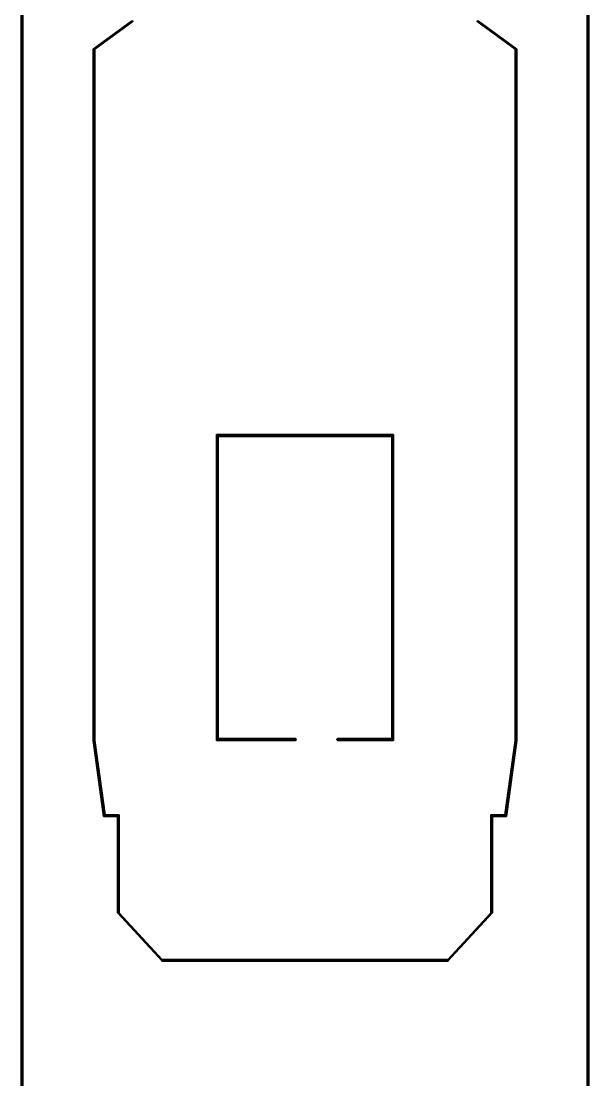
# Model space of a CAD drawing. Extents: x -3.2 to 3.2, y -23.5 to 23.3.
# Drawn here: x -3.24 to 3.24, y -11.03 to 1.05 of the extents above; entities that cross this region are included whole.
import ezdxf

# ---------------------------------------------------------------- set-up
doc = ezdxf.new("R2010")
doc.units = 0
doc.layers.add('RAILINGS', color=6, linetype='CONTINUOUS')

msp = doc.modelspace()

# ---------------------------------------------------------------- linework, layer by layer
at = {"layer": 'RAILINGS'}
for points in [[(-3.23, -23.46, 2.34), (-3.24, -23.47, 2.35), (-3.24, 21.45, 2.35), (-3.23, 21.45, 2.34)], [(-3.24, -23.47, 2.35), (-3.23, -23.46, 2.36), (-3.23, 21.45, 2.36), (-3.24, 21.45, 2.35)], [(-3.24, -23.47, 1.94), (-3.23, -23.46, 1.95), (-3.23, 21.45, 1.95), (-3.24, 21.45, 1.94)], [(-3.23, -23.46, 1.93), (-3.24, -23.47, 1.94), (-3.24, 21.45, 1.94), (-3.23, 21.45, 1.93)], [(-3.22, -23.45, 2.35), (-3.23, -23.46, 2.34), (-3.23, 21.45, 2.34), (-3.22, 21.45, 2.35)], [(-3.23, -23.46, 2.36), (-3.22, -23.45, 2.35), (-3.22, 21.45, 2.35), (-3.23, 21.45, 2.36)], [(-3.22, -23.45, 1.94), (-3.23, -23.46, 1.93), (-3.23, 21.45, 1.93), (-3.22, 21.45, 1.94)], [(-3.23, -23.46, 1.95), (-3.22, -23.45, 1.94), (-3.22, 21.45, 1.94), (-3.23, 21.45, 1.95)], [(3.22, -23.45, 2.35), (3.23, -23.46, 2.36), (3.23, 21.45, 2.36), (3.22, 21.45, 2.35)], [(3.23, -23.46, 2.34), (3.22, -23.45, 2.35), (3.22, 21.45, 2.35), (3.23, 21.45, 2.34)], [(3.22, -23.45, 1.94), (3.23, -23.46, 1.95), (3.23, 21.45, 1.95), (3.22, 21.45, 1.94)], [(3.23, -23.46, 1.93), (3.22, -23.45, 1.94), (3.22, 21.45, 1.94), (3.23, 21.45, 1.93)], [(3.23, -23.46, 2.36), (3.24, -23.47, 2.35), (3.24, 21.45, 2.35), (3.23, 21.45, 2.36)], [(3.24, -23.47, 2.35), (3.23, -23.46, 2.34), (3.23, 21.45, 2.34), (3.24, 21.45, 2.35)], [(3.23, -23.46, 1.95), (3.24, -23.47, 1.94), (3.24, 21.45, 1.94), (3.23, 21.45, 1.95)], [(3.24, -23.47, 1.94), (3.23, -23.46, 1.93), (3.23, 21.45, 1.93), (3.24, 21.45, 1.94)], [(-1.97, 1.05, 3.44), (-1.98, 1.05, 3.43), (-2.42, 0.73, 3.43), (-2.41, 0.73, 3.44)], [(-1.98, 1.05, 3.43), (-1.97, 1.05, 3.42), (-2.41, 0.73, 3.42), (-2.42, 0.73, 3.43)], [(-1.97, 1.05, 3.84), (-1.98, 1.05, 3.83), (-2.42, 0.73, 3.83), (-2.41, 0.73, 3.84)], [(-1.98, 1.05, 3.83), (-1.97, 1.05, 3.82), (-2.41, 0.73, 3.82), (-2.42, 0.73, 3.83)], [(-1.96, 1.05, 3.43), (-1.97, 1.05, 3.44), (-2.41, 0.73, 3.44), (-2.4, 0.73, 3.43)], [(-1.97, 1.05, 3.42), (-1.96, 1.05, 3.43), (-2.4, 0.73, 3.43), (-2.41, 0.73, 3.42)], [(-1.96, 1.05, 3.83), (-1.97, 1.05, 3.84), (-2.41, 0.73, 3.84), (-2.4, 0.73, 3.83)], [(-1.97, 1.05, 3.82), (-1.96, 1.05, 3.83), (-2.4, 0.73, 3.83), (-2.41, 0.73, 3.82)], [(1.96, 1.05, 3.43), (1.97, 1.05, 3.42), (2.41, 0.73, 3.42), (2.4, 0.73, 3.43)], [(1.97, 1.05, 3.44), (1.96, 1.05, 3.43), (2.4, 0.73, 3.43), (2.41, 0.73, 3.44)], [(1.96, 1.05, 3.83), (1.97, 1.05, 3.82), (2.41, 0.73, 3.82), (2.4, 0.73, 3.83)], [(1.97, 1.05, 3.84), (1.96, 1.05, 3.83), (2.4, 0.73, 3.83), (2.41, 0.73, 3.84)], [(1.97, 1.05, 3.42), (1.98, 1.05, 3.43), (2.42, 0.73, 3.43), (2.41, 0.73, 3.42)], [(1.98, 1.05, 3.43), (1.97, 1.05, 3.44), (2.41, 0.73, 3.44), (2.42, 0.73, 3.43)], [(1.97, 1.05, 3.82), (1.98, 1.05, 3.83), (2.42, 0.73, 3.83), (2.41, 0.73, 3.82)], [(1.98, 1.05, 3.83), (1.97, 1.05, 3.84), (2.41, 0.73, 3.84), (2.42, 0.73, 3.83)], [(-3.23, 0.88, 1.46), (-3.24, 0.87, 1.46), (-3.24, 0.87, 2.35), (-3.23, 0.88, 2.34)], [(-3.24, 0.87, 1.46), (-3.23, 0.86, 1.46), (-3.23, 0.86, 2.34), (-3.24, 0.87, 2.35)], [(-3.22, 0.87, 1.46), (-3.23, 0.88, 1.46), (-3.23, 0.88, 2.34), (-3.22, 0.87, 2.35)], [(-3.23, 0.86, 1.46), (-3.22, 0.87, 1.46), (-3.22, 0.87, 2.35), (-3.23, 0.86, 2.34)], [(3.22, 0.87, 2.35), (3.23, 0.88, 2.34), (3.23, 0.88, 1.46), (3.22, 0.87, 1.46)], [(3.23, 0.86, 2.34), (3.22, 0.87, 2.35), (3.22, 0.87, 1.46), (3.23, 0.86, 1.46)], [(3.23, 0.88, 2.34), (3.24, 0.87, 2.35), (3.24, 0.87, 1.46), (3.23, 0.88, 1.46)], [(3.24, 0.87, 2.35), (3.23, 0.86, 2.34), (3.23, 0.86, 1.46), (3.24, 0.87, 1.46)], [(-2.41, 0.73, 2.94), (-2.42, 0.72, 2.94), (-2.42, 0.72, 3.83), (-2.41, 0.73, 3.82)], [(-2.41, 0.73, 3.44), (-2.42, 0.73, 3.43), (-2.42, -2.23, 3.43), (-2.41, -2.23, 3.44)], [(-2.42, 0.73, 3.43), (-2.41, 0.73, 3.42), (-2.41, -2.23, 3.42), (-2.42, -2.23, 3.43)], [(-2.41, 0.73, 3.84), (-2.42, 0.73, 3.83), (-2.42, -2.23, 3.83), (-2.41, -2.23, 3.84)], [(-2.42, 0.73, 3.83), (-2.41, 0.73, 3.82), (-2.41, -2.23, 3.82), (-2.42, -2.23, 3.83)], [(-2.4, 0.72, 2.94), (-2.41, 0.73, 2.94), (-2.41, 0.73, 3.82), (-2.4, 0.72, 3.83)], [(-2.4, 0.73, 3.43), (-2.41, 0.73, 3.44), (-2.41, -2.23, 3.44), (-2.4, -2.23, 3.43)], [(-2.41, 0.73, 3.42), (-2.4, 0.73, 3.43), (-2.4, -2.23, 3.43), (-2.41, -2.23, 3.42)], [(-2.4, 0.73, 3.83), (-2.41, 0.73, 3.84), (-2.41, -2.23, 3.84), (-2.4, -2.23, 3.83)], [(-2.41, 0.73, 3.82), (-2.4, 0.73, 3.83), (-2.4, -2.23, 3.83), (-2.41, -2.23, 3.82)], [(2.4, 0.72, 3.83), (2.41, 0.73, 3.82), (2.41, 0.73, 2.94), (2.4, 0.72, 2.94)], [(2.4, 0.73, 3.43), (2.41, 0.73, 3.42), (2.41, -2.23, 3.42), (2.4, -2.23, 3.43)], [(2.41, 0.73, 3.44), (2.4, 0.73, 3.43), (2.4, -2.23, 3.43), (2.41, -2.23, 3.44)], [(2.4, 0.73, 3.83), (2.41, 0.73, 3.82), (2.41, -2.23, 3.82), (2.4, -2.23, 3.83)], [(2.41, 0.73, 3.84), (2.4, 0.73, 3.83), (2.4, -2.23, 3.83), (2.41, -2.23, 3.84)], [(2.41, 0.73, 3.82), (2.42, 0.72, 3.83), (2.42, 0.72, 2.94), (2.41, 0.73, 2.94)], [(2.41, 0.73, 3.42), (2.42, 0.73, 3.43), (2.42, -2.23, 3.43), (2.41, -2.23, 3.42)], [(2.42, 0.73, 3.43), (2.41, 0.73, 3.44), (2.41, -2.23, 3.44), (2.42, -2.23, 3.43)], [(2.41, 0.73, 3.82), (2.42, 0.73, 3.83), (2.42, -2.23, 3.83), (2.41, -2.23, 3.82)], [(2.42, 0.73, 3.83), (2.41, 0.73, 3.84), (2.41, -2.23, 3.84), (2.42, -2.23, 3.83)], [(-2.42, 0.72, 2.94), (-2.41, 0.71, 2.94), (-2.41, 0.71, 3.82), (-2.42, 0.72, 3.83)], [(-2.41, 0.71, 2.94), (-2.4, 0.72, 2.94), (-2.4, 0.72, 3.83), (-2.41, 0.71, 3.82)], [(2.41, 0.71, 3.82), (2.4, 0.72, 3.83), (2.4, 0.72, 2.94), (2.41, 0.71, 2.94)], [(2.42, 0.72, 3.83), (2.41, 0.71, 3.82), (2.41, 0.71, 2.94), (2.42, 0.72, 2.94)], [(-2.41, -0.2, 2.94), (-2.42, -0.21, 2.94), (-2.42, -0.21, 3.83), (-2.41, -0.2, 3.82)], [(-2.42, -0.21, 2.94), (-2.41, -0.22, 2.94), (-2.41, -0.22, 3.82), (-2.42, -0.21, 3.83)], [(-2.4, -0.21, 2.94), (-2.41, -0.2, 2.94), (-2.41, -0.2, 3.82), (-2.4, -0.21, 3.83)], [(-2.41, -0.22, 2.94), (-2.4, -0.21, 2.94), (-2.4, -0.21, 3.83), (-2.41, -0.22, 3.82)], [(2.4, -0.21, 3.83), (2.41, -0.2, 3.82), (2.41, -0.2, 2.94), (2.4, -0.21, 2.94)], [(2.41, -0.22, 3.82), (2.4, -0.21, 3.83), (2.4, -0.21, 2.94), (2.41, -0.22, 2.94)], [(2.41, -0.2, 3.82), (2.42, -0.21, 3.83), (2.42, -0.21, 2.94), (2.41, -0.2, 2.94)], [(2.42, -0.21, 3.83), (2.41, -0.22, 3.82), (2.41, -0.22, 2.94), (2.42, -0.21, 2.94)], [(-3.23, -0.63, 1.46), (-3.24, -0.64, 1.46), (-3.24, -0.64, 2.35), (-3.23, -0.63, 2.34)], [(-3.24, -0.64, 1.46), (-3.23, -0.65, 1.46), (-3.23, -0.65, 2.34), (-3.24, -0.64, 2.35)], [(-3.22, -0.64, 1.46), (-3.23, -0.63, 1.46), (-3.23, -0.63, 2.34), (-3.22, -0.64, 2.35)], [(-3.23, -0.65, 1.46), (-3.22, -0.64, 1.46), (-3.22, -0.64, 2.35), (-3.23, -0.65, 2.34)], [(3.22, -0.64, 2.35), (3.23, -0.63, 2.34), (3.23, -0.63, 1.46), (3.22, -0.64, 1.46)], [(3.23, -0.65, 2.34), (3.22, -0.64, 2.35), (3.22, -0.64, 1.46), (3.23, -0.65, 1.46)], [(3.23, -0.63, 2.34), (3.24, -0.64, 2.35), (3.24, -0.64, 1.46), (3.23, -0.63, 1.46)], [(3.24, -0.64, 2.35), (3.23, -0.65, 2.34), (3.23, -0.65, 1.46), (3.24, -0.64, 1.46)], [(-2.41, -1.28, 2.94), (-2.42, -1.29, 2.94), (-2.42, -1.29, 3.83), (-2.41, -1.28, 3.82)], [(-2.42, -1.29, 2.94), (-2.41, -1.3, 2.94), (-2.41, -1.3, 3.82), (-2.42, -1.29, 3.83)], [(-2.4, -1.29, 2.94), (-2.41, -1.28, 2.94), (-2.41, -1.28, 3.82), (-2.4, -1.29, 3.83)], [(-2.41, -1.3, 2.94), (-2.4, -1.29, 2.94), (-2.4, -1.29, 3.83), (-2.41, -1.3, 3.82)], [(2.4, -1.29, 3.83), (2.41, -1.28, 3.82), (2.41, -1.28, 2.94), (2.4, -1.29, 2.94)], [(2.41, -1.3, 3.82), (2.4, -1.29, 3.83), (2.4, -1.29, 2.94), (2.41, -1.3, 2.94)], [(2.41, -1.28, 3.82), (2.42, -1.29, 3.83), (2.42, -1.29, 2.94), (2.41, -1.28, 2.94)], [(2.42, -1.29, 3.83), (2.41, -1.3, 3.82), (2.41, -1.3, 2.94), (2.42, -1.29, 2.94)], [(-3.23, -2.01, 1.46), (-3.24, -2.02, 1.46), (-3.24, -2.02, 2.35), (-3.23, -2.01, 2.34)], [(-3.24, -2.02, 1.46), (-3.23, -2.03, 1.46), (-3.23, -2.03, 2.34), (-3.24, -2.02, 2.35)], [(-3.22, -2.02, 1.46), (-3.23, -2.01, 1.46), (-3.23, -2.01, 2.34), (-3.22, -2.02, 2.35)], [(-3.23, -2.03, 1.46), (-3.22, -2.02, 1.46), (-3.22, -2.02, 2.35), (-3.23, -2.03, 2.34)], [(3.22, -2.02, 2.35), (3.23, -2.01, 2.34), (3.23, -2.01, 1.46), (3.22, -2.02, 1.46)], [(3.23, -2.03, 2.34), (3.22, -2.02, 2.35), (3.22, -2.02, 1.46), (3.23, -2.03, 1.46)], [(3.23, -2.01, 2.34), (3.24, -2.02, 2.35), (3.24, -2.02, 1.46), (3.23, -2.01, 1.46)], [(3.24, -2.02, 2.35), (3.23, -2.03, 2.34), (3.23, -2.03, 1.46), (3.24, -2.02, 1.46)], [(-2.41, -2.21, 2.94), (-2.42, -2.22, 2.94), (-2.42, -2.22, 3.83), (-2.41, -2.21, 3.82)], [(-2.42, -2.22, 2.94), (-2.41, -2.23, 2.94), (-2.41, -2.23, 3.82), (-2.42, -2.22, 3.83)], [(-2.41, -2.23, 3.44), (-2.42, -2.23, 3.43), (-2.42, -2.95, 4.22), (-2.41, -2.95, 4.23)], [(-2.42, -2.23, 3.43), (-2.41, -2.23, 3.42), (-2.41, -2.95, 4.21), (-2.42, -2.95, 4.22)], [(-2.41, -2.23, 3.84), (-2.42, -2.23, 3.83), (-2.42, -2.95, 4.62), (-2.41, -2.95, 4.63)], [(-2.42, -2.23, 3.83), (-2.41, -2.23, 3.82), (-2.41, -2.95, 4.61), (-2.42, -2.95, 4.62)], [(-2.4, -2.22, 2.94), (-2.41, -2.21, 2.94), (-2.41, -2.21, 3.82), (-2.4, -2.22, 3.83)], [(-2.41, -2.23, 2.94), (-2.4, -2.22, 2.94), (-2.4, -2.22, 3.83), (-2.41, -2.23, 3.82)], [(-2.4, -2.23, 3.43), (-2.41, -2.23, 3.44), (-2.41, -2.95, 4.23), (-2.4, -2.95, 4.22)], [(-2.41, -2.23, 3.42), (-2.4, -2.23, 3.43), (-2.4, -2.95, 4.22), (-2.41, -2.95, 4.21)], [(-2.4, -2.23, 3.83), (-2.41, -2.23, 3.84), (-2.41, -2.95, 4.63), (-2.4, -2.95, 4.62)], [(-2.41, -2.23, 3.82), (-2.4, -2.23, 3.83), (-2.4, -2.95, 4.62), (-2.41, -2.95, 4.61)], [(2.4, -2.22, 3.83), (2.41, -2.21, 3.82), (2.41, -2.21, 2.94), (2.4, -2.22, 2.94)], [(2.41, -2.23, 3.82), (2.4, -2.22, 3.83), (2.4, -2.22, 2.94), (2.41, -2.23, 2.94)], [(2.4, -2.23, 3.43), (2.41, -2.23, 3.42), (2.41, -2.95, 4.21), (2.4, -2.95, 4.22)], [(2.41, -2.23, 3.44), (2.4, -2.23, 3.43), (2.4, -2.95, 4.22), (2.41, -2.95, 4.23)], [(2.4, -2.23, 3.83), (2.41, -2.23, 3.82), (2.41, -2.95, 4.61), (2.4, -2.95, 4.62)], [(2.41, -2.23, 3.84), (2.4, -2.23, 3.83), (2.4, -2.95, 4.62), (2.41, -2.95, 4.63)], [(2.41, -2.21, 3.82), (2.42, -2.22, 3.83), (2.42, -2.22, 2.94), (2.41, -2.21, 2.94)], [(2.42, -2.22, 3.83), (2.41, -2.23, 3.82), (2.41, -2.23, 2.94), (2.42, -2.22, 2.94)], [(2.41, -2.23, 3.42), (2.42, -2.23, 3.43), (2.42, -2.95, 4.22), (2.41, -2.95, 4.21)], [(2.42, -2.23, 3.43), (2.41, -2.23, 3.44), (2.41, -2.95, 4.23), (2.42, -2.95, 4.22)], [(2.41, -2.23, 3.82), (2.42, -2.23, 3.83), (2.42, -2.95, 4.62), (2.41, -2.95, 4.61)], [(2.42, -2.23, 3.83), (2.41, -2.23, 3.84), (2.41, -2.95, 4.63), (2.42, -2.95, 4.62)], [(-2.41, -2.95, 3.73), (-2.42, -2.96, 3.73), (-2.42, -2.96, 4.62), (-2.41, -2.95, 4.61)], [(-2.41, -2.95, 4.23), (-2.42, -2.95, 4.22), (-2.42, -7.16, 4.22), (-2.41, -7.16, 4.23)], [(-2.42, -2.95, 4.22), (-2.41, -2.95, 4.21), (-2.41, -7.16, 4.21), (-2.42, -7.16, 4.22)], [(-2.41, -2.95, 4.63), (-2.42, -2.95, 4.62), (-2.42, -7.16, 4.62), (-2.41, -7.16, 4.63)], [(-2.42, -2.95, 4.62), (-2.41, -2.95, 4.61), (-2.41, -7.16, 4.61), (-2.42, -7.16, 4.62)], [(-2.42, -2.96, 3.73), (-2.41, -2.97, 3.73), (-2.41, -2.97, 4.61), (-2.42, -2.96, 4.62)], [(-2.4, -2.96, 3.73), (-2.41, -2.95, 3.73), (-2.41, -2.95, 4.61), (-2.4, -2.96, 4.62)], [(-2.4, -2.95, 4.22), (-2.41, -2.95, 4.23), (-2.41, -7.16, 4.23), (-2.4, -7.16, 4.22)], [(-2.41, -2.95, 4.21), (-2.4, -2.95, 4.22), (-2.4, -7.16, 4.22), (-2.41, -7.16, 4.21)], [(-2.4, -2.95, 4.62), (-2.41, -2.95, 4.63), (-2.41, -7.16, 4.63), (-2.4, -7.16, 4.62)], [(-2.41, -2.95, 4.61), (-2.4, -2.95, 4.62), (-2.4, -7.16, 4.62), (-2.41, -7.16, 4.61)], [(-2.41, -2.97, 3.73), (-2.4, -2.96, 3.73), (-2.4, -2.96, 4.62), (-2.41, -2.97, 4.61)], [(2.4, -2.96, 4.62), (2.41, -2.95, 4.61), (2.41, -2.95, 3.73), (2.4, -2.96, 3.73)], [(2.4, -2.95, 4.22), (2.41, -2.95, 4.21), (2.41, -7.16, 4.21), (2.4, -7.16, 4.22)], [(2.41, -2.95, 4.23), (2.4, -2.95, 4.22), (2.4, -7.16, 4.22), (2.41, -7.16, 4.23)], [(2.4, -2.95, 4.62), (2.41, -2.95, 4.61), (2.41, -7.16, 4.61), (2.4, -7.16, 4.62)], [(2.41, -2.95, 4.63), (2.4, -2.95, 4.62), (2.4, -7.16, 4.62), (2.41, -7.16, 4.63)], [(2.41, -2.97, 4.61), (2.4, -2.96, 4.62), (2.4, -2.96, 3.73), (2.41, -2.97, 3.73)], [(2.41, -2.95, 4.61), (2.42, -2.96, 4.62), (2.42, -2.96, 3.73), (2.41, -2.95, 3.73)], [(2.41, -2.95, 4.21), (2.42, -2.95, 4.22), (2.42, -7.16, 4.22), (2.41, -7.16, 4.21)], [(2.42, -2.95, 4.22), (2.41, -2.95, 4.23), (2.41, -7.16, 4.23), (2.42, -7.16, 4.22)], [(2.41, -2.95, 4.61), (2.42, -2.95, 4.62), (2.42, -7.16, 4.62), (2.41, -7.16, 4.61)], [(2.42, -2.95, 4.62), (2.41, -2.95, 4.63), (2.41, -7.16, 4.63), (2.42, -7.16, 4.62)], [(2.42, -2.96, 4.62), (2.41, -2.97, 4.61), (2.41, -2.97, 3.73), (2.42, -2.96, 3.73)], [(-1, -3.67, 5.89), (-1.01, -3.68, 5.89), (-1.01, -3.68, 6.88), (-1, -3.67, 6.88)], [(-1, -7.15, 6.87), (-1.01, -7.16, 6.88), (-1.01, -3.67, 6.88), (-1, -3.68, 6.87)], [(-1.01, -7.16, 6.88), (-1, -7.15, 6.89), (-1, -3.68, 6.89), (-1.01, -3.67, 6.88)], [(1.01, -3.67, 6.88), (1, -3.68, 6.87), (-1, -3.68, 6.87), (-1.01, -3.67, 6.88)], [(1, -3.68, 6.89), (1.01, -3.67, 6.88), (-1.01, -3.67, 6.88), (-1, -3.68, 6.89)], [(-1.01, -3.68, 5.89), (-1, -3.69, 5.89), (-1, -3.69, 6.88), (-1.01, -3.68, 6.88)], [(-1, -7.14, 6.17), (-1.01, -7.15, 6.18), (-1.01, -3.68, 6.18), (-1, -3.69, 6.17)], [(-1.01, -7.15, 6.18), (-1, -7.14, 6.19), (-1, -3.69, 6.19), (-1.01, -3.68, 6.18)], [(-1, -7.14, 6.49), (-1.01, -7.15, 6.5), (-1.01, -3.68, 6.5), (-1, -3.69, 6.49)], [(-1.01, -7.15, 6.5), (-1, -7.14, 6.51), (-1, -3.69, 6.51), (-1.01, -3.68, 6.5)], [(-0.99, -3.68, 5.89), (-1, -3.67, 5.89), (-1, -3.67, 6.88), (-0.99, -3.68, 6.88)], [(1, -3.67, 6.18), (0.99, -3.68, 6.17), (-0.99, -3.68, 6.17), (-1, -3.67, 6.18)], [(0.99, -3.68, 6.19), (1, -3.67, 6.18), (-1, -3.67, 6.18), (-0.99, -3.68, 6.19)], [(1, -3.67, 6.5), (0.99, -3.68, 6.49), (-0.99, -3.68, 6.49), (-1, -3.67, 6.5)], [(0.99, -3.68, 6.51), (1, -3.67, 6.5), (-1, -3.67, 6.5), (-0.99, -3.68, 6.51)], [(-1, -3.69, 5.89), (-0.99, -3.68, 5.89), (-0.99, -3.68, 6.88), (-1, -3.69, 6.88)], [(-0.99, -7.15, 6.18), (-1, -7.14, 6.17), (-1, -3.69, 6.17), (-0.99, -3.68, 6.18)], [(-1, -7.14, 6.19), (-0.99, -7.15, 6.18), (-0.99, -3.68, 6.18), (-1, -3.69, 6.19)], [(0.99, -3.68, 6.17), (1, -3.69, 6.18), (-1, -3.69, 6.18), (-0.99, -3.68, 6.17)], [(1, -3.69, 6.18), (0.99, -3.68, 6.19), (-0.99, -3.68, 6.19), (-1, -3.69, 6.18)], [(-0.99, -7.15, 6.5), (-1, -7.14, 6.49), (-1, -3.69, 6.49), (-0.99, -3.68, 6.5)], [(-1, -7.14, 6.51), (-0.99, -7.15, 6.5), (-0.99, -3.68, 6.5), (-1, -3.69, 6.51)], [(-0.99, -7.14, 6.88), (-1, -7.15, 6.87), (-1, -3.68, 6.87), (-0.99, -3.69, 6.88)], [(-1, -7.15, 6.89), (-0.99, -7.14, 6.88), (-0.99, -3.69, 6.88), (-1, -3.68, 6.89)], [(0.99, -3.68, 6.49), (1, -3.69, 6.5), (-1, -3.69, 6.5), (-0.99, -3.68, 6.49)], [(1, -3.69, 6.5), (0.99, -3.68, 6.51), (-0.99, -3.68, 6.51), (-1, -3.69, 6.5)], [(1, -3.68, 6.87), (0.99, -3.69, 6.88), (-0.99, -3.69, 6.88), (-1, -3.68, 6.87)], [(0.99, -3.69, 6.88), (1, -3.68, 6.89), (-1, -3.68, 6.89), (-0.99, -3.69, 6.88)], [(0, -3.67, 5.89), (-0.01, -3.68, 5.89), (-0.01, -3.68, 6.87), (0, -3.67, 6.88)], [(-0.01, -3.68, 5.89), (0, -3.69, 5.89), (0, -3.69, 6.88), (-0.01, -3.68, 6.87)], [(0.01, -3.68, 5.89), (0, -3.67, 5.89), (0, -3.67, 6.88), (0.01, -3.68, 6.87)], [(0, -3.69, 5.89), (0.01, -3.68, 5.89), (0.01, -3.68, 6.87), (0, -3.69, 6.88)], [(1, -3.67, 5.89), (0.99, -3.68, 5.89), (0.99, -3.68, 6.88), (1, -3.67, 6.88)], [(0.99, -3.68, 5.89), (1, -3.69, 5.89), (1, -3.69, 6.88), (0.99, -3.68, 6.88)], [(1, -7.14, 6.17), (0.99, -7.15, 6.18), (0.99, -3.68, 6.18), (1, -3.69, 6.17)], [(0.99, -7.15, 6.18), (1, -7.14, 6.19), (1, -3.69, 6.19), (0.99, -3.68, 6.18)], [(1, -7.14, 6.49), (0.99, -7.15, 6.5), (0.99, -3.68, 6.5), (1, -3.69, 6.49)], [(0.99, -7.15, 6.5), (1, -7.14, 6.51), (1, -3.69, 6.51), (0.99, -3.68, 6.5)], [(1, -7.15, 6.87), (0.99, -7.14, 6.88), (0.99, -3.69, 6.88), (1, -3.68, 6.87)], [(0.99, -7.14, 6.88), (1, -7.15, 6.89), (1, -3.68, 6.89), (0.99, -3.69, 6.88)], [(1.01, -3.68, 5.89), (1, -3.67, 5.89), (1, -3.67, 6.88), (1.01, -3.68, 6.88)], [(1.01, -7.16, 6.88), (1, -7.15, 6.87), (1, -3.68, 6.87), (1.01, -3.67, 6.88)], [(1, -7.15, 6.89), (1.01, -7.16, 6.88), (1.01, -3.67, 6.88), (1, -3.68, 6.89)], [(1, -3.69, 5.89), (1.01, -3.68, 5.89), (1.01, -3.68, 6.88), (1, -3.69, 6.88)], [(1.01, -7.15, 6.18), (1, -7.14, 6.17), (1, -3.69, 6.17), (1.01, -3.68, 6.18)], [(1, -7.14, 6.19), (1.01, -7.15, 6.18), (1.01, -3.68, 6.18), (1, -3.69, 6.19)], [(1.01, -7.15, 6.5), (1, -7.14, 6.49), (1, -3.69, 6.49), (1.01, -3.68, 6.5)], [(1, -7.14, 6.51), (1.01, -7.15, 6.5), (1.01, -3.68, 6.5), (1, -3.69, 6.51)], [(-3.23, -3.76, 1.46), (-3.24, -3.77, 1.46), (-3.24, -3.77, 2.35), (-3.23, -3.76, 2.34)], [(-3.24, -3.77, 1.46), (-3.23, -3.78, 1.46), (-3.23, -3.78, 2.34), (-3.24, -3.77, 2.35)], [(-3.22, -3.77, 1.46), (-3.23, -3.76, 1.46), (-3.23, -3.76, 2.34), (-3.22, -3.77, 2.35)], [(-3.23, -3.78, 1.46), (-3.22, -3.77, 1.46), (-3.22, -3.77, 2.35), (-3.23, -3.78, 2.34)], [(3.22, -3.77, 2.35), (3.23, -3.76, 2.34), (3.23, -3.76, 1.46), (3.22, -3.77, 1.46)], [(3.23, -3.78, 2.34), (3.22, -3.77, 2.35), (3.22, -3.77, 1.46), (3.23, -3.78, 1.46)], [(3.23, -3.76, 2.34), (3.24, -3.77, 2.35), (3.24, -3.77, 1.46), (3.23, -3.76, 1.46)], [(3.24, -3.77, 2.35), (3.23, -3.78, 2.34), (3.23, -3.78, 1.46), (3.24, -3.77, 1.46)], [(-2.41, -4.05, 3.73), (-2.42, -4.06, 3.73), (-2.42, -4.06, 4.62), (-2.41, -4.05, 4.61)], [(-2.42, -4.06, 3.73), (-2.41, -4.07, 3.73), (-2.41, -4.07, 4.61), (-2.42, -4.06, 4.62)], [(-2.4, -4.06, 3.73), (-2.41, -4.05, 3.73), (-2.41, -4.05, 4.61), (-2.4, -4.06, 4.62)], [(-2.41, -4.07, 3.73), (-2.4, -4.06, 3.73), (-2.4, -4.06, 4.62), (-2.41, -4.07, 4.61)], [(2.4, -4.06, 4.62), (2.41, -4.05, 4.61), (2.41, -4.05, 3.73), (2.4, -4.06, 3.73)], [(2.41, -4.07, 4.61), (2.4, -4.06, 4.62), (2.4, -4.06, 3.73), (2.41, -4.07, 3.73)], [(2.41, -4.05, 4.61), (2.42, -4.06, 4.62), (2.42, -4.06, 3.73), (2.41, -4.05, 3.73)], [(2.42, -4.06, 4.62), (2.41, -4.07, 4.61), (2.41, -4.07, 3.73), (2.42, -4.06, 3.73)], [(-1, -4.84, 5.89), (-1.01, -4.85, 5.89), (-1.01, -4.85, 6.88), (-1, -4.84, 6.87)], [(-1.01, -4.85, 5.89), (-1, -4.86, 5.89), (-1, -4.86, 6.87), (-1.01, -4.85, 6.88)], [(-0.99, -4.85, 5.89), (-1, -4.84, 5.89), (-1, -4.84, 6.87), (-0.99, -4.85, 6.88)], [(-1, -4.86, 5.89), (-0.99, -4.85, 5.89), (-0.99, -4.85, 6.88), (-1, -4.86, 6.87)], [(1, -4.84, 5.89), (0.99, -4.85, 5.89), (0.99, -4.85, 6.88), (1, -4.84, 6.87)], [(0.99, -4.85, 5.89), (1, -4.86, 5.89), (1, -4.86, 6.87), (0.99, -4.85, 6.88)], [(1.01, -4.85, 5.89), (1, -4.84, 5.89), (1, -4.84, 6.87), (1.01, -4.85, 6.88)], [(1, -4.86, 5.89), (1.01, -4.85, 5.89), (1.01, -4.85, 6.88), (1, -4.86, 6.87)], [(-2.41, -5.17, 3.73), (-2.42, -5.18, 3.73), (-2.42, -5.18, 4.62), (-2.41, -5.17, 4.61)], [(-2.42, -5.18, 3.73), (-2.41, -5.19, 3.73), (-2.41, -5.19, 4.61), (-2.42, -5.18, 4.62)], [(-2.4, -5.18, 3.73), (-2.41, -5.17, 3.73), (-2.41, -5.17, 4.61), (-2.4, -5.18, 4.62)], [(-2.41, -5.19, 3.73), (-2.4, -5.18, 3.73), (-2.4, -5.18, 4.62), (-2.41, -5.19, 4.61)], [(2.4, -5.18, 4.62), (2.41, -5.17, 4.61), (2.41, -5.17, 3.73), (2.4, -5.18, 3.73)], [(2.41, -5.19, 4.61), (2.4, -5.18, 4.62), (2.4, -5.18, 3.73), (2.41, -5.19, 3.73)], [(2.41, -5.17, 4.61), (2.42, -5.18, 4.62), (2.42, -5.18, 3.73), (2.41, -5.17, 3.73)], [(2.42, -5.18, 4.62), (2.41, -5.19, 4.61), (2.41, -5.19, 3.73), (2.42, -5.18, 3.73)], [(-3.23, -5.21, 1.46), (-3.24, -5.22, 1.46), (-3.24, -5.22, 2.35), (-3.23, -5.21, 2.34)], [(-3.24, -5.22, 1.46), (-3.23, -5.23, 1.46), (-3.23, -5.23, 2.34), (-3.24, -5.22, 2.35)], [(-3.22, -5.22, 1.46), (-3.23, -5.21, 1.46), (-3.23, -5.21, 2.34), (-3.22, -5.22, 2.35)], [(-3.23, -5.23, 1.46), (-3.22, -5.22, 1.46), (-3.22, -5.22, 2.35), (-3.23, -5.23, 2.34)], [(3.22, -5.22, 2.35), (3.23, -5.21, 2.34), (3.23, -5.21, 1.46), (3.22, -5.22, 1.46)], [(3.23, -5.23, 2.34), (3.22, -5.22, 2.35), (3.22, -5.22, 1.46), (3.23, -5.23, 1.46)], [(3.23, -5.21, 2.34), (3.24, -5.22, 2.35), (3.24, -5.22, 1.46), (3.23, -5.21, 1.46)], [(3.24, -5.22, 2.35), (3.23, -5.23, 2.34), (3.23, -5.23, 1.46), (3.24, -5.22, 1.46)], [(-1, -5.97, 5.89), (-1.01, -5.98, 5.89), (-1.01, -5.98, 6.88), (-1, -5.97, 6.87)], [(-1.01, -5.98, 5.89), (-1, -5.99, 5.89), (-1, -5.99, 6.87), (-1.01, -5.98, 6.88)], [(-0.99, -5.98, 5.89), (-1, -5.97, 5.89), (-1, -5.97, 6.87), (-0.99, -5.98, 6.88)], [(-1, -5.99, 5.89), (-0.99, -5.98, 5.89), (-0.99, -5.98, 6.88), (-1, -5.99, 6.87)], [(1, -5.97, 5.89), (0.99, -5.98, 5.89), (0.99, -5.98, 6.88), (1, -5.97, 6.87)], [(0.99, -5.98, 5.89), (1, -5.99, 5.89), (1, -5.99, 6.87), (0.99, -5.98, 6.88)], [(1.01, -5.98, 5.89), (1, -5.97, 5.89), (1, -5.97, 6.87), (1.01, -5.98, 6.88)], [(1, -5.99, 5.89), (1.01, -5.98, 5.89), (1.01, -5.98, 6.88), (1, -5.99, 6.87)], [(-2.41, -6.21, 3.73), (-2.42, -6.22, 3.73), (-2.42, -6.22, 4.62), (-2.41, -6.21, 4.61)], [(-2.42, -6.22, 3.73), (-2.41, -6.23, 3.73), (-2.41, -6.23, 4.61), (-2.42, -6.22, 4.62)], [(-2.4, -6.22, 3.73), (-2.41, -6.21, 3.73), (-2.41, -6.21, 4.61), (-2.4, -6.22, 4.62)], [(-2.41, -6.23, 3.73), (-2.4, -6.22, 3.73), (-2.4, -6.22, 4.62), (-2.41, -6.23, 4.61)], [(2.4, -6.22, 4.62), (2.41, -6.21, 4.61), (2.41, -6.21, 3.73), (2.4, -6.22, 3.73)], [(2.41, -6.23, 4.61), (2.4, -6.22, 4.62), (2.4, -6.22, 3.73), (2.41, -6.23, 3.73)], [(2.41, -6.21, 4.61), (2.42, -6.22, 4.62), (2.42, -6.22, 3.73), (2.41, -6.21, 3.73)], [(2.42, -6.22, 4.62), (2.41, -6.23, 4.61), (2.41, -6.23, 3.73), (2.42, -6.22, 3.73)], [(-3.23, -6.7, 1.46), (-3.24, -6.71, 1.46), (-3.24, -6.71, 2.35), (-3.23, -6.7, 2.34)], [(-3.24, -6.71, 1.46), (-3.23, -6.72, 1.46), (-3.23, -6.72, 2.34), (-3.24, -6.71, 2.35)], [(-3.22, -6.71, 1.46), (-3.23, -6.7, 1.46), (-3.23, -6.7, 2.34), (-3.22, -6.71, 2.35)], [(-3.23, -6.72, 1.46), (-3.22, -6.71, 1.46), (-3.22, -6.71, 2.35), (-3.23, -6.72, 2.34)], [(3.22, -6.71, 2.35), (3.23, -6.7, 2.34), (3.23, -6.7, 1.46), (3.22, -6.71, 1.46)], [(3.23, -6.72, 2.34), (3.22, -6.71, 2.35), (3.22, -6.71, 1.46), (3.23, -6.72, 1.46)], [(3.23, -6.7, 2.34), (3.24, -6.71, 2.35), (3.24, -6.71, 1.46), (3.23, -6.7, 1.46)], [(3.24, -6.71, 2.35), (3.23, -6.72, 2.34), (3.23, -6.72, 1.46), (3.24, -6.71, 1.46)], [(-2.41, -7.15, 3.73), (-2.42, -7.16, 3.73), (-2.42, -7.16, 4.62), (-2.41, -7.15, 4.62)], [(-2.42, -7.16, 3.73), (-2.41, -7.17, 3.73), (-2.41, -7.17, 4.62), (-2.42, -7.16, 4.62)], [(-2.41, -7.16, 4.23), (-2.42, -7.16, 4.22), (-2.3, -8.03, 4.22), (-2.291, -8.02, 4.23)], [(-2.42, -7.16, 4.22), (-2.41, -7.16, 4.21), (-2.291, -8.02, 4.21), (-2.3, -8.03, 4.22)], [(-2.41, -7.16, 4.63), (-2.42, -7.16, 4.62), (-2.3, -8.03, 4.62), (-2.291, -8.02, 4.63)], [(-2.42, -7.16, 4.62), (-2.41, -7.16, 4.61), (-2.291, -8.02, 4.61), (-2.3, -8.03, 4.62)], [(-2.4, -7.16, 3.73), (-2.41, -7.15, 3.73), (-2.41, -7.15, 4.62), (-2.4, -7.16, 4.62)], [(-2.41, -7.17, 3.73), (-2.4, -7.16, 3.73), (-2.4, -7.16, 4.62), (-2.41, -7.17, 4.62)], [(-2.4, -7.16, 4.22), (-2.41, -7.16, 4.23), (-2.291, -8.02, 4.23), (-2.283, -8.01, 4.22)], [(-2.41, -7.16, 4.21), (-2.4, -7.16, 4.22), (-2.283, -8.01, 4.22), (-2.291, -8.02, 4.21)], [(-2.4, -7.16, 4.62), (-2.41, -7.16, 4.63), (-2.291, -8.02, 4.63), (-2.283, -8.01, 4.62)], [(-2.41, -7.16, 4.61), (-2.4, -7.16, 4.62), (-2.283, -8.01, 4.62), (-2.291, -8.02, 4.61)], [(-1, -7.14, 5.89), (-1.01, -7.15, 5.89), (-1.01, -7.15, 6.88), (-1, -7.14, 6.88)], [(-1.01, -7.15, 5.89), (-1, -7.16, 5.89), (-1, -7.16, 6.88), (-1.01, -7.15, 6.88)], [(-0.12, -7.15, 6.87), (-0.11, -7.16, 6.88), (-1.01, -7.16, 6.88), (-1, -7.15, 6.87)], [(-0.11, -7.16, 6.88), (-0.1, -7.15, 6.89), (-1, -7.15, 6.89), (-1.01, -7.16, 6.88)], [(-0.99, -7.15, 5.89), (-1, -7.14, 5.89), (-1, -7.14, 6.88), (-0.99, -7.15, 6.88)], [(-0.11, -7.14, 6.18), (-0.12, -7.15, 6.17), (-0.99, -7.15, 6.17), (-1, -7.14, 6.18)], [(-0.12, -7.15, 6.19), (-0.11, -7.14, 6.18), (-1, -7.14, 6.18), (-0.99, -7.15, 6.19)], [(-0.11, -7.14, 6.5), (-0.12, -7.15, 6.49), (-0.99, -7.15, 6.49), (-1, -7.14, 6.5)], [(-0.12, -7.15, 6.51), (-0.11, -7.14, 6.5), (-1, -7.14, 6.5), (-0.99, -7.15, 6.51)], [(-0.11, -7.14, 6.88), (-0.12, -7.15, 6.87), (-1, -7.15, 6.87), (-0.99, -7.14, 6.88)], [(-0.1, -7.15, 6.89), (-0.11, -7.14, 6.88), (-0.99, -7.14, 6.88), (-1, -7.15, 6.89)], [(-1, -7.16, 5.89), (-0.99, -7.15, 5.89), (-0.99, -7.15, 6.88), (-1, -7.16, 6.88)], [(-0.12, -7.15, 6.17), (-0.11, -7.16, 6.18), (-1, -7.16, 6.18), (-0.99, -7.15, 6.17)], [(-0.11, -7.16, 6.18), (-0.12, -7.15, 6.19), (-0.99, -7.15, 6.19), (-1, -7.16, 6.18)], [(-0.12, -7.15, 6.49), (-0.11, -7.16, 6.5), (-1, -7.16, 6.5), (-0.99, -7.15, 6.49)], [(-0.11, -7.16, 6.5), (-0.12, -7.15, 6.51), (-0.99, -7.15, 6.51), (-1, -7.16, 6.5)], [(-0.11, -7.14, 5.89), (-0.12, -7.15, 5.89), (-0.12, -7.15, 6.87), (-0.11, -7.14, 6.88)], [(-0.12, -7.15, 5.89), (-0.11, -7.16, 5.89), (-0.11, -7.16, 6.88), (-0.12, -7.15, 6.87)], [(-0.1, -7.15, 5.89), (-0.11, -7.14, 5.89), (-0.11, -7.14, 6.88), (-0.1, -7.15, 6.89)], [(-0.11, -7.16, 5.89), (-0.1, -7.15, 5.89), (-0.1, -7.15, 6.89), (-0.11, -7.16, 6.88)], [(0.37, -7.14, 5.89), (0.36, -7.15, 5.89), (0.36, -7.15, 6.89), (0.37, -7.14, 6.88)], [(0.37, -7.14, 6.88), (0.36, -7.15, 6.89), (1, -7.15, 6.89), (0.99, -7.14, 6.88)], [(0.36, -7.15, 5.89), (0.37, -7.16, 5.89), (0.37, -7.16, 6.88), (0.36, -7.15, 6.89)], [(0.36, -7.15, 6.89), (0.37, -7.16, 6.88), (1.01, -7.16, 6.88), (1, -7.15, 6.89)], [(0.38, -7.15, 5.89), (0.37, -7.14, 5.89), (0.37, -7.14, 6.88), (0.38, -7.15, 6.87)], [(0.38, -7.15, 6.17), (0.37, -7.14, 6.18), (1, -7.14, 6.18), (0.99, -7.15, 6.17)], [(0.37, -7.14, 6.18), (0.38, -7.15, 6.19), (0.99, -7.15, 6.19), (1, -7.14, 6.18)], [(0.37, -7.14, 6.5), (0.38, -7.15, 6.51), (0.99, -7.15, 6.51), (1, -7.14, 6.5)], [(0.38, -7.15, 6.49), (0.37, -7.14, 6.5), (1, -7.14, 6.5), (0.99, -7.15, 6.49)], [(0.38, -7.15, 6.87), (0.37, -7.14, 6.88), (0.99, -7.14, 6.88), (1, -7.15, 6.87)], [(0.37, -7.16, 5.89), (0.38, -7.15, 5.89), (0.38, -7.15, 6.87), (0.37, -7.16, 6.88)], [(0.38, -7.15, 6.19), (0.37, -7.16, 6.18), (1, -7.16, 6.18), (0.99, -7.15, 6.19)], [(0.37, -7.16, 6.18), (0.38, -7.15, 6.17), (0.99, -7.15, 6.17), (1, -7.16, 6.18)], [(0.38, -7.15, 6.51), (0.37, -7.16, 6.5), (1, -7.16, 6.5), (0.99, -7.15, 6.51)], [(0.37, -7.16, 6.5), (0.38, -7.15, 6.49), (0.99, -7.15, 6.49), (1, -7.16, 6.5)], [(0.37, -7.16, 6.88), (0.38, -7.15, 6.87), (1, -7.15, 6.87), (1.01, -7.16, 6.88)], [(1, -7.14, 5.89), (0.99, -7.15, 5.89), (0.99, -7.15, 6.88), (1, -7.14, 6.88)], [(0.99, -7.15, 5.89), (1, -7.16, 5.89), (1, -7.16, 6.88), (0.99, -7.15, 6.88)], [(1.01, -7.15, 5.89), (1, -7.14, 5.89), (1, -7.14, 6.88), (1.01, -7.15, 6.88)], [(1, -7.16, 5.89), (1.01, -7.15, 5.89), (1.01, -7.15, 6.88), (1, -7.16, 6.88)], [(2.4, -7.16, 4.22), (2.41, -7.16, 4.21), (2.291, -8.02, 4.21), (2.283, -8.01, 4.22)], [(2.41, -7.16, 4.23), (2.4, -7.16, 4.22), (2.283, -8.01, 4.22), (2.291, -8.02, 4.23)], [(2.4, -7.16, 4.62), (2.41, -7.16, 4.61), (2.291, -8.02, 4.61), (2.283, -8.01, 4.62)], [(2.41, -7.16, 4.63), (2.4, -7.16, 4.62), (2.283, -8.01, 4.62), (2.291, -8.02, 4.63)], [(2.41, -7.16, 4.21), (2.42, -7.16, 4.22), (2.3, -8.03, 4.22), (2.291, -8.02, 4.21)], [(2.42, -7.16, 4.22), (2.41, -7.16, 4.23), (2.291, -8.02, 4.23), (2.3, -8.03, 4.22)], [(2.41, -7.16, 4.61), (2.42, -7.16, 4.62), (2.3, -8.03, 4.62), (2.291, -8.02, 4.61)], [(2.42, -7.16, 4.62), (2.41, -7.16, 4.63), (2.291, -8.02, 4.63), (2.3, -8.03, 4.62)], [(2.4, -7.16, 4.62), (2.41, -7.15, 4.62), (2.41, -7.15, 3.73), (2.4, -7.16, 3.73)], [(2.41, -7.17, 4.62), (2.4, -7.16, 4.62), (2.4, -7.16, 3.73), (2.41, -7.17, 3.73)], [(2.41, -7.15, 4.62), (2.42, -7.16, 4.62), (2.42, -7.16, 3.73), (2.41, -7.15, 3.73)], [(2.42, -7.16, 4.62), (2.41, -7.17, 4.62), (2.41, -7.17, 3.73), (2.42, -7.16, 3.73)], [(-2.291, -8.02, 4.23), (-2.3, -8.03, 4.22), (-2.14, -8.03, 4.22), (-2.13, -8.02, 4.23)], [(-2.3, -8.03, 4.22), (-2.291, -8.02, 4.21), (-2.13, -8.02, 4.21), (-2.14, -8.03, 4.22)], [(-2.291, -8.02, 4.63), (-2.3, -8.03, 4.62), (-2.14, -8.03, 4.62), (-2.13, -8.02, 4.63)], [(-2.3, -8.03, 4.62), (-2.291, -8.02, 4.61), (-2.13, -8.02, 4.61), (-2.14, -8.03, 4.62)], [(-2.283, -8.01, 4.22), (-2.291, -8.02, 4.23), (-2.13, -8.02, 4.23), (-2.12, -8.01, 4.22)], [(-2.291, -8.02, 4.21), (-2.283, -8.01, 4.22), (-2.12, -8.01, 4.22), (-2.13, -8.02, 4.21)], [(-2.283, -8.01, 4.62), (-2.291, -8.02, 4.63), (-2.13, -8.02, 4.63), (-2.12, -8.01, 4.62)], [(-2.291, -8.02, 4.61), (-2.283, -8.01, 4.62), (-2.12, -8.01, 4.62), (-2.13, -8.02, 4.61)], [(-2.13, -8.01, 3.73), (-2.14, -8.02, 3.73), (-2.14, -8.02, 4.62), (-2.13, -8.01, 4.62)], [(-2.14, -8.02, 3.73), (-2.13, -8.03, 3.73), (-2.13, -8.03, 4.62), (-2.14, -8.02, 4.62)], [(-2.14, -9.13, 4.22), (-2.13, -9.13, 4.23), (-2.13, -8.02, 4.23), (-2.14, -8.03, 4.22)], [(-2.13, -9.13, 4.21), (-2.14, -9.13, 4.22), (-2.14, -8.03, 4.22), (-2.13, -8.02, 4.21)], [(-2.14, -9.13, 4.62), (-2.13, -9.13, 4.63), (-2.13, -8.02, 4.63), (-2.14, -8.03, 4.62)], [(-2.13, -9.13, 4.61), (-2.14, -9.13, 4.62), (-2.14, -8.03, 4.62), (-2.13, -8.02, 4.61)], [(-2.12, -8.02, 3.73), (-2.13, -8.01, 3.73), (-2.13, -8.01, 4.62), (-2.12, -8.02, 4.62)], [(-2.13, -9.13, 4.23), (-2.12, -9.13, 4.22), (-2.12, -8.01, 4.22), (-2.13, -8.02, 4.23)], [(-2.12, -9.13, 4.22), (-2.13, -9.13, 4.21), (-2.13, -8.02, 4.21), (-2.12, -8.01, 4.22)], [(-2.13, -9.13, 4.63), (-2.12, -9.13, 4.62), (-2.12, -8.01, 4.62), (-2.13, -8.02, 4.63)], [(-2.12, -9.13, 4.62), (-2.13, -9.13, 4.61), (-2.13, -8.02, 4.61), (-2.12, -8.01, 4.62)], [(-2.13, -8.03, 3.73), (-2.12, -8.02, 3.73), (-2.12, -8.02, 4.62), (-2.13, -8.03, 4.62)], [(2.12, -8.02, 4.62), (2.13, -8.01, 4.62), (2.13, -8.01, 3.73), (2.12, -8.02, 3.73)], [(2.283, -8.01, 4.22), (2.291, -8.02, 4.21), (2.13, -8.02, 4.21), (2.12, -8.01, 4.22)], [(2.291, -8.02, 4.23), (2.283, -8.01, 4.22), (2.12, -8.01, 4.22), (2.13, -8.02, 4.23)], [(2.13, -9.13, 4.21), (2.12, -9.13, 4.22), (2.12, -8.01, 4.22), (2.13, -8.02, 4.21)], [(2.12, -9.13, 4.22), (2.13, -9.13, 4.23), (2.13, -8.02, 4.23), (2.12, -8.01, 4.22)], [(2.13, -9.13, 4.61), (2.12, -9.13, 4.62), (2.12, -8.01, 4.62), (2.13, -8.02, 4.61)], [(2.12, -9.13, 4.62), (2.13, -9.13, 4.63), (2.13, -8.02, 4.63), (2.12, -8.01, 4.62)], [(2.283, -8.01, 4.62), (2.291, -8.02, 4.61), (2.13, -8.02, 4.61), (2.12, -8.01, 4.62)], [(2.291, -8.02, 4.63), (2.283, -8.01, 4.62), (2.12, -8.01, 4.62), (2.13, -8.02, 4.63)], [(2.13, -8.03, 4.62), (2.12, -8.02, 4.62), (2.12, -8.02, 3.73), (2.13, -8.03, 3.73)], [(2.13, -8.01, 4.62), (2.14, -8.02, 4.62), (2.14, -8.02, 3.73), (2.13, -8.01, 3.73)], [(2.14, -8.02, 4.62), (2.13, -8.03, 4.62), (2.13, -8.03, 3.73), (2.14, -8.02, 3.73)], [(2.291, -8.02, 4.21), (2.3, -8.03, 4.22), (2.14, -8.03, 4.22), (2.13, -8.02, 4.21)], [(2.3, -8.03, 4.22), (2.291, -8.02, 4.23), (2.13, -8.02, 4.23), (2.14, -8.03, 4.22)], [(2.14, -9.13, 4.22), (2.13, -9.13, 4.21), (2.13, -8.02, 4.21), (2.14, -8.03, 4.22)], [(2.13, -9.13, 4.23), (2.14, -9.13, 4.22), (2.14, -8.03, 4.22), (2.13, -8.02, 4.23)], [(2.14, -9.13, 4.62), (2.13, -9.13, 4.61), (2.13, -8.02, 4.61), (2.14, -8.03, 4.62)], [(2.13, -9.13, 4.63), (2.14, -9.13, 4.62), (2.14, -8.03, 4.62), (2.13, -8.02, 4.63)], [(2.291, -8.02, 4.61), (2.3, -8.03, 4.62), (2.14, -8.03, 4.62), (2.13, -8.02, 4.61)], [(2.3, -8.03, 4.62), (2.291, -8.02, 4.63), (2.13, -8.02, 4.63), (2.14, -8.03, 4.62)], [(-3.23, -8.54, 1.46), (-3.24, -8.55, 1.46), (-3.24, -8.55, 2.35), (-3.23, -8.54, 2.34)], [(-3.24, -8.55, 1.46), (-3.23, -8.56, 1.46), (-3.23, -8.56, 2.34), (-3.24, -8.55, 2.35)], [(-3.22, -8.55, 1.46), (-3.23, -8.54, 1.46), (-3.23, -8.54, 2.34), (-3.22, -8.55, 2.35)], [(-3.23, -8.56, 1.46), (-3.22, -8.55, 1.46), (-3.22, -8.55, 2.35), (-3.23, -8.56, 2.34)], [(3.22, -8.55, 2.35), (3.23, -8.54, 2.34), (3.23, -8.54, 1.46), (3.22, -8.55, 1.46)], [(3.23, -8.56, 2.34), (3.22, -8.55, 2.35), (3.22, -8.55, 1.46), (3.23, -8.56, 1.46)], [(3.23, -8.54, 2.34), (3.24, -8.55, 2.35), (3.24, -8.55, 1.46), (3.23, -8.54, 1.46)], [(3.24, -8.55, 2.35), (3.23, -8.56, 2.34), (3.23, -8.56, 1.46), (3.24, -8.55, 1.46)], [(-2.13, -9.12, 3.73), (-2.14, -9.13, 3.73), (-2.14, -9.13, 4.62), (-2.13, -9.12, 4.62)], [(-2.14, -9.13, 3.73), (-2.13, -9.14, 3.73), (-2.13, -9.14, 4.62), (-2.14, -9.13, 4.62)], [(-1.63, -9.68, 4.22), (-1.63, -9.67, 4.23), (-2.13, -9.13, 4.23), (-2.14, -9.13, 4.22)], [(-1.63, -9.67, 4.21), (-1.63, -9.68, 4.22), (-2.14, -9.13, 4.22), (-2.13, -9.13, 4.21)], [(-1.63, -9.68, 4.62), (-1.63, -9.67, 4.63), (-2.13, -9.13, 4.63), (-2.14, -9.13, 4.62)], [(-1.63, -9.67, 4.61), (-1.63, -9.68, 4.62), (-2.14, -9.13, 4.62), (-2.13, -9.13, 4.61)], [(-2.12, -9.13, 3.73), (-2.13, -9.12, 3.73), (-2.13, -9.12, 4.62), (-2.12, -9.13, 4.62)], [(-2.13, -9.14, 3.73), (-2.12, -9.13, 3.73), (-2.12, -9.13, 4.62), (-2.13, -9.14, 4.62)], [(-1.63, -9.67, 4.23), (-1.63, -9.66, 4.22), (-2.12, -9.13, 4.22), (-2.13, -9.13, 4.23)], [(-1.63, -9.66, 4.22), (-1.63, -9.67, 4.21), (-2.13, -9.13, 4.21), (-2.12, -9.13, 4.22)], [(-1.63, -9.67, 4.63), (-1.63, -9.66, 4.62), (-2.12, -9.13, 4.62), (-2.13, -9.13, 4.63)], [(-1.63, -9.66, 4.62), (-1.63, -9.67, 4.61), (-2.13, -9.13, 4.61), (-2.12, -9.13, 4.62)], [(1.63, -9.68, 4.22), (1.63, -9.67, 4.21), (2.13, -9.13, 4.21), (2.14, -9.13, 4.22)], [(1.63, -9.67, 4.21), (1.63, -9.66, 4.22), (2.12, -9.13, 4.22), (2.13, -9.13, 4.21)], [(1.63, -9.66, 4.22), (1.63, -9.67, 4.23), (2.13, -9.13, 4.23), (2.12, -9.13, 4.22)], [(1.63, -9.67, 4.23), (1.63, -9.68, 4.22), (2.14, -9.13, 4.22), (2.13, -9.13, 4.23)], [(1.63, -9.68, 4.62), (1.63, -9.67, 4.61), (2.13, -9.13, 4.61), (2.14, -9.13, 4.62)], [(1.63, -9.67, 4.61), (1.63, -9.66, 4.62), (2.12, -9.13, 4.62), (2.13, -9.13, 4.61)], [(1.63, -9.66, 4.62), (1.63, -9.67, 4.63), (2.13, -9.13, 4.63), (2.12, -9.13, 4.62)], [(1.63, -9.67, 4.63), (1.63, -9.68, 4.62), (2.14, -9.13, 4.62), (2.13, -9.13, 4.63)], [(2.12, -9.13, 4.62), (2.13, -9.12, 4.62), (2.13, -9.12, 3.73), (2.12, -9.13, 3.73)], [(2.13, -9.14, 4.62), (2.12, -9.13, 4.62), (2.12, -9.13, 3.73), (2.13, -9.14, 3.73)], [(2.13, -9.12, 4.62), (2.14, -9.13, 4.62), (2.14, -9.13, 3.73), (2.13, -9.12, 3.73)], [(2.14, -9.13, 4.62), (2.13, -9.14, 4.62), (2.13, -9.14, 3.73), (2.14, -9.13, 3.73)], [(-1.63, -9.66, 3.73), (-1.64, -9.67, 3.73), (-1.64, -9.67, 4.62), (-1.63, -9.66, 4.62)], [(-1.62, -9.67, 3.73), (-1.63, -9.66, 3.73), (-1.63, -9.66, 4.62), (-1.62, -9.67, 4.62)], [(1.63, -9.67, 4.23), (1.63, -9.66, 4.22), (-1.63, -9.66, 4.22), (-1.63, -9.67, 4.23)], [(1.63, -9.66, 4.22), (1.63, -9.67, 4.21), (-1.63, -9.67, 4.21), (-1.63, -9.66, 4.22)], [(1.63, -9.67, 4.63), (1.63, -9.66, 4.62), (-1.63, -9.66, 4.62), (-1.63, -9.67, 4.63)], [(1.63, -9.66, 4.62), (1.63, -9.67, 4.61), (-1.63, -9.67, 4.61), (-1.63, -9.66, 4.62)], [(-0.83, -9.67, 4.61), (-0.82, -9.66, 4.62), (-0.82, -9.66, 3.73), (-0.83, -9.67, 3.73)], [(-0.82, -9.66, 4.62), (-0.81, -9.67, 4.61), (-0.81, -9.67, 3.73), (-0.82, -9.66, 3.73)], [(-0.01, -9.67, 4.61), (0, -9.66, 4.62), (0, -9.66, 3.73), (-0.01, -9.67, 3.73)], [(0, -9.66, 4.62), (0.01, -9.67, 4.61), (0.01, -9.67, 3.73), (0, -9.66, 3.73)], [(0.81, -9.67, 4.61), (0.82, -9.66, 4.62), (0.82, -9.66, 3.73), (0.81, -9.67, 3.73)], [(0.82, -9.66, 4.62), (0.83, -9.67, 4.61), (0.83, -9.67, 3.73), (0.82, -9.66, 3.73)], [(1.62, -9.67, 4.62), (1.63, -9.66, 4.62), (1.63, -9.66, 3.73), (1.62, -9.67, 3.73)], [(1.63, -9.66, 4.62), (1.64, -9.67, 4.62), (1.64, -9.67, 3.73), (1.63, -9.66, 3.73)], [(-1.64, -9.67, 3.73), (-1.63, -9.68, 3.73), (-1.63, -9.68, 4.62), (-1.64, -9.67, 4.62)], [(-1.63, -9.68, 3.73), (-1.62, -9.67, 3.73), (-1.62, -9.67, 4.62), (-1.63, -9.68, 4.62)], [(1.63, -9.68, 4.22), (1.63, -9.67, 4.23), (-1.63, -9.67, 4.23), (-1.63, -9.68, 4.22)], [(1.63, -9.67, 4.21), (1.63, -9.68, 4.22), (-1.63, -9.68, 4.22), (-1.63, -9.67, 4.21)], [(1.63, -9.68, 4.62), (1.63, -9.67, 4.63), (-1.63, -9.67, 4.63), (-1.63, -9.68, 4.62)], [(1.63, -9.67, 4.61), (1.63, -9.68, 4.62), (-1.63, -9.68, 4.62), (-1.63, -9.67, 4.61)], [(-0.82, -9.68, 4.62), (-0.83, -9.67, 4.61), (-0.83, -9.67, 3.73), (-0.82, -9.68, 3.73)], [(-0.81, -9.67, 4.61), (-0.82, -9.68, 4.62), (-0.82, -9.68, 3.73), (-0.81, -9.67, 3.73)], [(0, -9.68, 4.62), (-0.01, -9.67, 4.61), (-0.01, -9.67, 3.73), (0, -9.68, 3.73)], [(0.01, -9.67, 4.61), (0, -9.68, 4.62), (0, -9.68, 3.73), (0.01, -9.67, 3.73)], [(0.82, -9.68, 4.62), (0.81, -9.67, 4.61), (0.81, -9.67, 3.73), (0.82, -9.68, 3.73)], [(0.83, -9.67, 4.61), (0.82, -9.68, 4.62), (0.82, -9.68, 3.73), (0.83, -9.67, 3.73)], [(1.63, -9.68, 4.62), (1.62, -9.67, 4.62), (1.62, -9.67, 3.73), (1.63, -9.68, 3.73)], [(1.64, -9.67, 4.62), (1.63, -9.68, 4.62), (1.63, -9.68, 3.73), (1.64, -9.67, 3.73)], [(-3.23, -9.81, 1.46), (-3.24, -9.82, 1.46), (-3.24, -9.82, 2.35), (-3.23, -9.81, 2.34)], [(-3.24, -9.82, 1.46), (-3.23, -9.83, 1.46), (-3.23, -9.83, 2.34), (-3.24, -9.82, 2.35)], [(-3.22, -9.82, 1.46), (-3.23, -9.81, 1.46), (-3.23, -9.81, 2.34), (-3.22, -9.82, 2.35)], [(-3.23, -9.83, 1.46), (-3.22, -9.82, 1.46), (-3.22, -9.82, 2.35), (-3.23, -9.83, 2.34)], [(3.22, -9.82, 2.35), (3.23, -9.81, 2.34), (3.23, -9.81, 1.46), (3.22, -9.82, 1.46)], [(3.23, -9.83, 2.34), (3.22, -9.82, 2.35), (3.22, -9.82, 1.46), (3.23, -9.83, 1.46)], [(3.23, -9.81, 2.34), (3.24, -9.82, 2.35), (3.24, -9.82, 1.46), (3.23, -9.81, 1.46)], [(3.24, -9.82, 2.35), (3.23, -9.83, 2.34), (3.23, -9.83, 1.46), (3.24, -9.82, 1.46)]]:
    msp.add_3dface(points, dxfattribs=at)

doc.saveas('drawing.dxf')
